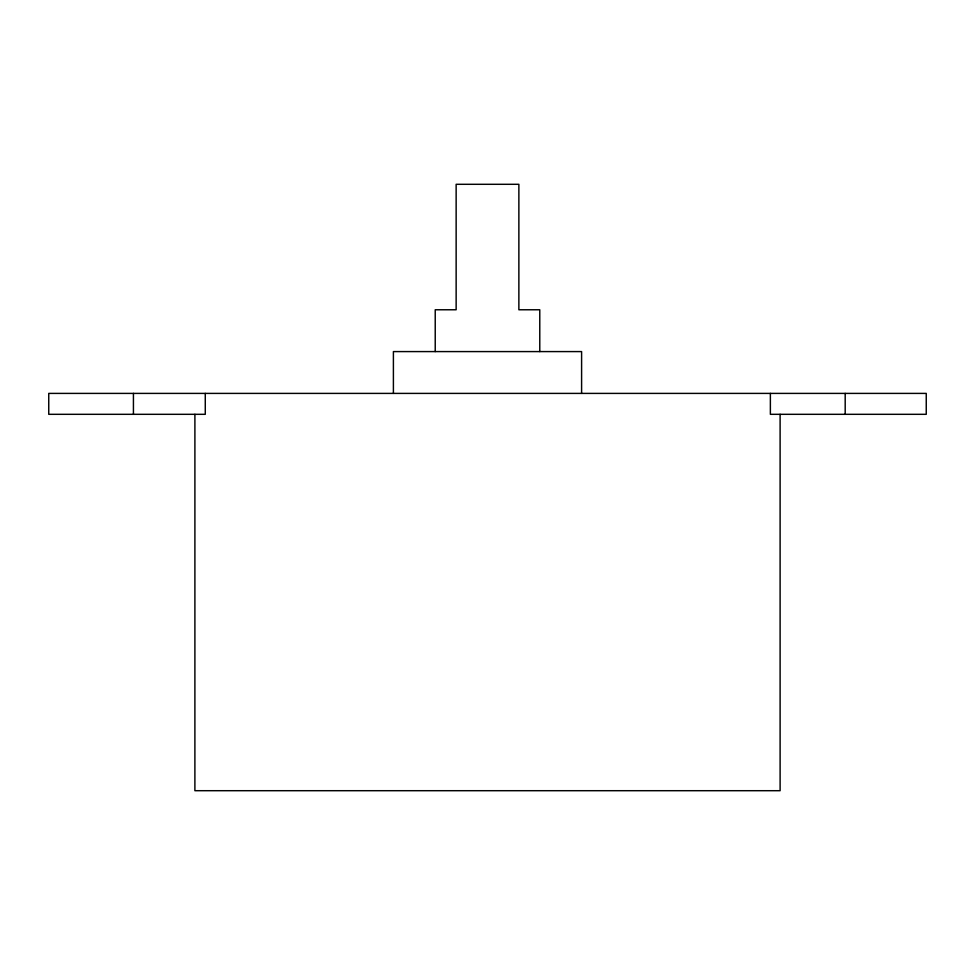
<?xml version="1.0" encoding="UTF-8"?>
<svg xmlns="http://www.w3.org/2000/svg" width="975" height="975" viewBox="0 0 975 975"><rect width="100%" height="100%" fill="white"/><g stroke="black" fill="none" stroke-linecap="round" stroke-linejoin="round"><path stroke-width="1.46" d="M194.902 414.314L194.89 790.701L780.11 790.701L780.11 414.314M845.191 393.4L845.191 414.314M770.372 393.4L770.372 414.314L926.25 414.314L926.25 393.4L48.75 393.4L48.75 414.314L205.274 414.314L205.274 393.4M581.6 393.4L581.6 351.585L393.4 351.585L393.4 393.4M539.772 351.585L539.772 309.77L518.871 309.77L518.871 184.299L456.142 184.299L456.142 309.77L435.228 309.77L435.228 351.585M133.429 393.4L133.429 414.314"/></g></svg>
